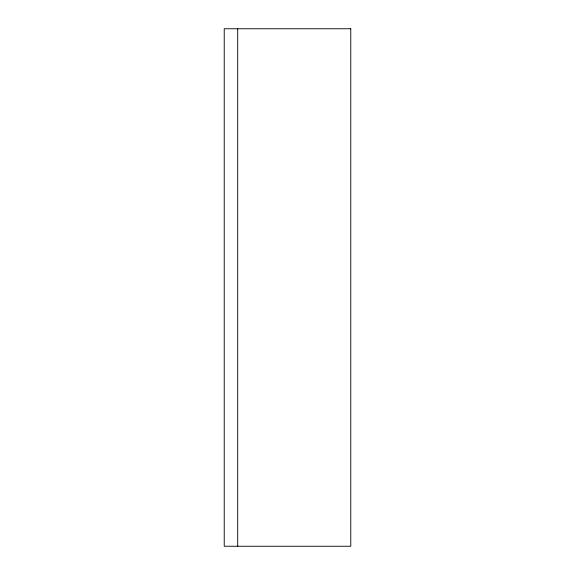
<?xml version="1.0" encoding="UTF-8"?>
<svg xmlns="http://www.w3.org/2000/svg" width="575" height="575" viewBox="0 0 575 575"><rect width="100%" height="100%" fill="white"/><g stroke="black" fill="none" stroke-linecap="round" stroke-linejoin="round"><path stroke-width="0.86" d="M237.698 28.75L237.698 546.25M350.772 28.75L224.228 28.75L224.228 546.25L350.772 546.25L350.772 28.75"/></g></svg>
